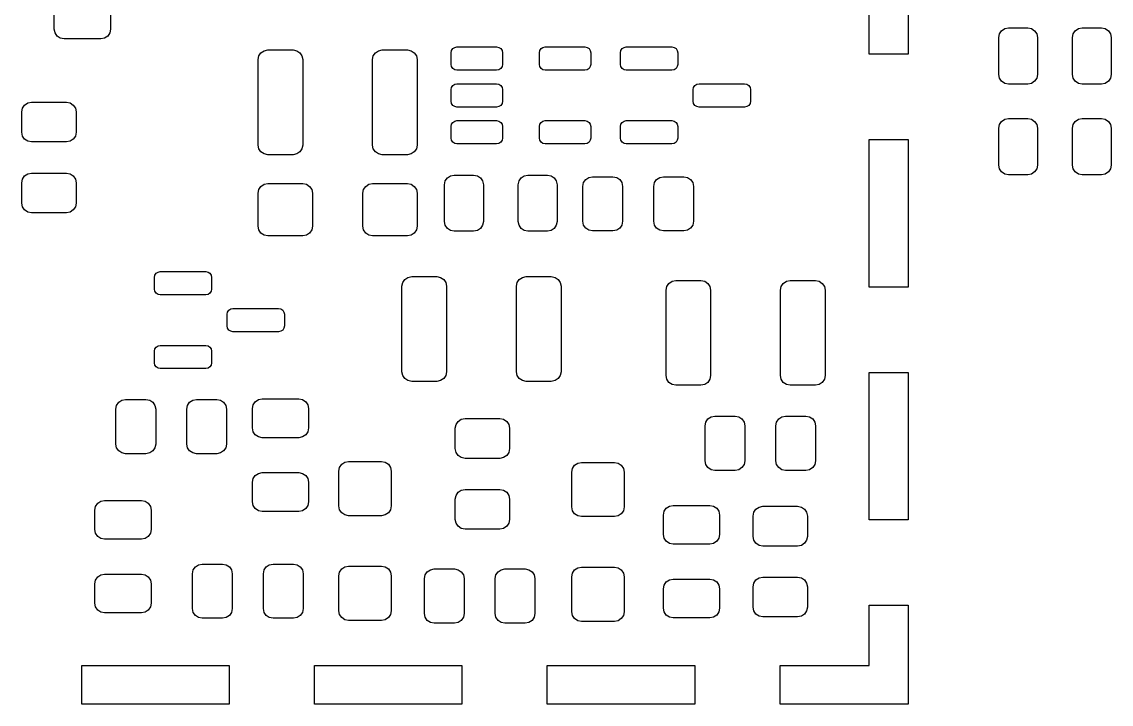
# Model space of a CAD drawing. Extents: x 0.39 to 2.76, y 0.4 to 1.94.
# Drawn here: x 1.582 to 2.688, y 0.398 to 1.091 of the extents above; entities that cross this region are included whole.
import ezdxf

# ---------------------------------------------------------------- set-up
doc = ezdxf.new("R2010")
doc.units = 0
doc.header["$MEASUREMENT"] = 0
doc.layers.add('BLACK', color=7, linetype='CONTINUOUS')

msp = doc.modelspace()

# ---------------------------------------------------------------- linework, layer by layer
at = {"layer": 'BLACK', "linetype": 'CONTINUOUS'}
for p, q in [((2.44252, 1.05773), (2.44252, 1.20734)), ((2.48189, 1.20734), (2.48189, 1.05773)), ((1.61546, 1.08318), (1.61546, 1.10287)), ((1.67254, 1.10287), (1.67254, 1.08318)), ((2.5768, 1.08166), (2.57999, 1.08379)), ((2.57999, 1.08379), (2.58376, 1.08454)), ((2.58376, 1.08454), (2.60344, 1.08454)), ((2.60344, 1.08454), (2.60721, 1.08379)), ((2.60721, 1.08379), (2.6104, 1.08166)), ((2.6516, 1.08166), (2.65479, 1.08379)), ((2.65479, 1.08379), (2.65856, 1.08454)), ((2.65856, 1.08454), (2.67824, 1.08454)), ((2.67824, 1.08454), (2.68201, 1.08379)), ((2.68201, 1.08379), (2.6852, 1.08166)), ((1.61621, 1.07941), (1.61546, 1.08318)), ((1.61834, 1.07622), (1.61621, 1.07941)), ((1.62153, 1.07409), (1.61834, 1.07622)), ((1.6253, 1.07334), (1.62153, 1.07409)), ((1.6627, 1.07334), (1.6253, 1.07334)), ((1.66647, 1.07409), (1.6627, 1.07334)), ((1.66966, 1.07622), (1.66647, 1.07409)), ((1.67179, 1.07941), (1.66966, 1.07622)), ((1.67254, 1.08318), (1.67179, 1.07941)), ((2.57391, 1.0747), (2.57466, 1.07847)), ((2.57391, 1.0373), (2.57391, 1.0747)), ((2.57466, 1.07847), (2.5768, 1.08166)), ((2.6104, 1.08166), (2.61253, 1.07847)), ((2.61253, 1.07847), (2.61328, 1.0747)), ((2.61328, 1.0747), (2.61328, 1.0373)), ((2.64872, 1.0747), (2.64947, 1.07847)), ((2.64872, 1.0373), (2.64872, 1.0747)), ((2.64947, 1.07847), (2.6516, 1.08166)), ((2.6852, 1.08166), (2.68734, 1.07847)), ((2.68734, 1.07847), (2.68809, 1.0747)), ((2.68809, 1.0747), (2.68809, 1.0373)), ((1.82837, 1.0614), (1.83213, 1.06215)), ((1.83213, 1.06215), (1.85772, 1.06215)), ((1.85772, 1.06215), (1.86149, 1.0614)), ((1.94451, 1.0614), (1.94828, 1.06215)), ((1.94828, 1.06215), (1.97387, 1.06215)), ((1.97387, 1.06215), (1.97763, 1.0614)), ((2.01813, 1.05931), (2.01858, 1.06157)), ((2.01858, 1.06157), (2.01986, 1.06348)), ((2.01986, 1.06348), (2.02178, 1.06476)), ((2.02178, 1.06476), (2.02404, 1.06521)), ((2.02404, 1.06521), (2.06439, 1.06521)), ((2.06439, 1.06521), (2.06665, 1.06476)), ((2.06665, 1.06476), (2.06857, 1.06348)), ((2.06857, 1.06348), (2.06985, 1.06157)), ((2.06985, 1.06157), (2.0703, 1.05931)), ((2.1077, 1.05931), (2.10815, 1.06157)), ((2.10815, 1.06157), (2.10943, 1.06348)), ((2.10943, 1.06348), (2.11135, 1.06476)), ((2.11135, 1.06476), (2.11361, 1.06521)), ((2.11361, 1.06521), (2.15396, 1.06521)), ((2.15396, 1.06521), (2.15622, 1.06476)), ((2.15622, 1.06476), (2.15814, 1.06348)), ((2.15814, 1.06348), (2.15942, 1.06157)), ((2.15942, 1.06157), (2.15987, 1.05931)), ((2.19006, 1.05931), (2.1905, 1.06157)), ((2.1905, 1.06157), (2.19178, 1.06348)), ((2.19178, 1.06348), (2.1937, 1.06476)), ((2.1937, 1.06476), (2.19596, 1.06521)), ((2.19596, 1.06521), (2.24222, 1.06521)), ((2.24222, 1.06521), (2.24448, 1.06476)), ((2.24448, 1.06476), (2.2464, 1.06348)), ((2.2464, 1.06348), (2.24768, 1.06157)), ((2.24768, 1.06157), (2.24813, 1.05931)), ((1.82229, 1.05231), (1.82304, 1.05607)), ((1.82229, 0.965693), (1.82229, 1.05231)), ((1.82304, 1.05607), (1.82517, 1.05927)), ((1.82517, 1.05927), (1.82837, 1.0614)), ((1.86149, 1.0614), (1.86468, 1.05927)), ((1.86468, 1.05927), (1.86682, 1.05607)), ((1.86682, 1.05607), (1.86757, 1.05231)), ((1.86757, 1.05231), (1.86757, 0.965693)), ((1.93843, 1.05231), (1.93918, 1.05607)), ((1.93843, 0.965693), (1.93843, 1.05231)), ((1.93918, 1.05607), (1.94132, 1.05927)), ((1.94132, 1.05927), (1.94451, 1.0614)), ((1.97763, 1.0614), (1.98083, 1.05927)), ((1.98083, 1.05927), (1.98296, 1.05607)), ((1.98296, 1.05607), (1.98371, 1.05231)), ((1.98371, 1.05231), (1.98371, 0.965693)), ((2.01813, 1.0475), (2.01813, 1.05931)), ((2.0703, 1.05931), (2.0703, 1.0475)), ((2.1077, 1.0475), (2.1077, 1.05931)), ((2.15987, 1.05931), (2.15987, 1.0475)), ((2.19006, 1.0475), (2.19006, 1.05931)), ((2.24813, 1.05931), (2.24813, 1.0475)), ((2.48189, 1.05773), (2.44252, 1.05773)), ((2.01858, 1.04524), (2.01813, 1.0475)), ((2.01986, 1.04332), (2.01858, 1.04524)), ((2.02178, 1.04204), (2.01986, 1.04332)), ((2.02404, 1.04159), (2.02178, 1.04204)), ((2.06439, 1.04159), (2.02404, 1.04159)), ((2.06665, 1.04204), (2.06439, 1.04159)), ((2.06857, 1.04332), (2.06665, 1.04204)), ((2.06985, 1.04524), (2.06857, 1.04332)), ((2.0703, 1.0475), (2.06985, 1.04524)), ((2.10815, 1.04524), (2.1077, 1.0475)), ((2.10943, 1.04332), (2.10815, 1.04524)), ((2.11135, 1.04204), (2.10943, 1.04332)), ((2.11361, 1.04159), (2.11135, 1.04204)), ((2.15396, 1.04159), (2.11361, 1.04159)), ((2.15622, 1.04204), (2.15396, 1.04159)), ((2.15814, 1.04332), (2.15622, 1.04204)), ((2.15942, 1.04524), (2.15814, 1.04332)), ((2.15987, 1.0475), (2.15942, 1.04524)), ((2.1905, 1.04524), (2.19006, 1.0475)), ((2.19178, 1.04332), (2.1905, 1.04524)), ((2.1937, 1.04204), (2.19178, 1.04332)), ((2.19596, 1.04159), (2.1937, 1.04204)), ((2.24222, 1.04159), (2.19596, 1.04159)), ((2.24448, 1.04204), (2.24222, 1.04159)), ((2.2464, 1.04332), (2.24448, 1.04204)), ((2.24768, 1.04524), (2.2464, 1.04332)), ((2.24813, 1.0475), (2.24768, 1.04524)), ((2.57466, 1.03353), (2.57391, 1.0373)), ((2.5768, 1.03034), (2.57466, 1.03353)), ((2.57999, 1.02821), (2.5768, 1.03034)), ((2.6104, 1.03034), (2.60721, 1.02821)), ((2.61253, 1.03353), (2.6104, 1.03034)), ((2.61328, 1.0373), (2.61253, 1.03353)), ((2.64947, 1.03353), (2.64872, 1.0373)), ((2.6516, 1.03034), (2.64947, 1.03353)), ((2.65479, 1.02821), (2.6516, 1.03034)), ((2.6852, 1.03034), (2.68201, 1.02821)), ((2.68734, 1.03353), (2.6852, 1.03034)), ((2.68809, 1.0373), (2.68734, 1.03353)), ((2.01813, 1.02191), (2.01858, 1.02417)), ((2.01813, 1.01009), (2.01813, 1.02191)), ((2.01858, 1.02417), (2.01986, 1.02608)), ((2.01986, 1.02608), (2.02178, 1.02736)), ((2.02178, 1.02736), (2.02404, 1.02781)), ((2.02404, 1.02781), (2.06439, 1.02781)), ((2.06439, 1.02781), (2.06665, 1.02736)), ((2.06665, 1.02736), (2.06857, 1.02608)), ((2.06857, 1.02608), (2.06985, 1.02417)), ((2.06985, 1.02417), (2.0703, 1.02191)), ((2.0703, 1.02191), (2.0703, 1.01009)), ((2.26387, 1.02191), (2.26432, 1.02417)), ((2.26387, 1.01009), (2.26387, 1.02191)), ((2.26432, 1.02417), (2.2656, 1.02608)), ((2.2656, 1.02608), (2.26752, 1.02736)), ((2.26752, 1.02736), (2.26978, 1.02781)), ((2.26978, 1.02781), (2.31604, 1.02781)), ((2.31604, 1.02781), (2.3183, 1.02736)), ((2.3183, 1.02736), (2.32022, 1.02608)), ((2.32022, 1.02608), (2.3215, 1.02417)), ((2.3215, 1.02417), (2.32194, 1.02191)), ((2.32194, 1.02191), (2.32194, 1.01009)), ((2.58376, 1.02746), (2.57999, 1.02821)), ((2.60344, 1.02746), (2.58376, 1.02746)), ((2.60721, 1.02821), (2.60344, 1.02746)), ((2.65856, 1.02746), (2.65479, 1.02821)), ((2.67824, 1.02746), (2.65856, 1.02746)), ((2.68201, 1.02821), (2.67824, 1.02746)), ((1.58319, 1.00303), (1.58532, 1.00622)), ((1.58532, 1.00622), (1.58852, 1.00835)), ((1.58852, 1.00835), (1.59228, 1.0091)), ((1.59228, 1.0091), (1.62772, 1.0091)), ((1.62772, 1.0091), (1.63148, 1.00835)), ((1.63148, 1.00835), (1.63468, 1.00622)), ((1.63468, 1.00622), (1.63681, 1.00303)), ((2.01858, 1.00783), (2.01813, 1.01009)), ((2.01986, 1.00592), (2.01858, 1.00783)), ((2.06985, 1.00783), (2.06857, 1.00592)), ((2.0703, 1.01009), (2.06985, 1.00783)), ((2.26432, 1.00783), (2.26387, 1.01009)), ((2.2656, 1.00592), (2.26432, 1.00783)), ((2.3215, 1.00783), (2.32022, 1.00592)), ((2.32194, 1.01009), (2.3215, 1.00783)), ((1.58244, 0.99926), (1.58319, 1.00303)), ((1.58244, 0.978591), (1.58244, 0.99926)), ((1.63681, 1.00303), (1.63756, 0.99926)), ((1.63756, 0.99926), (1.63756, 0.978591)), ((2.02178, 1.00464), (2.01986, 1.00592)), ((2.02404, 1.00419), (2.02178, 1.00464)), ((2.06439, 1.00419), (2.02404, 1.00419)), ((2.06665, 1.00464), (2.06439, 1.00419)), ((2.06857, 1.00592), (2.06665, 1.00464)), ((2.26752, 1.00464), (2.2656, 1.00592)), ((2.26978, 1.00419), (2.26752, 1.00464)), ((2.31604, 1.00419), (2.26978, 1.00419)), ((2.3183, 1.00464), (2.31604, 1.00419)), ((2.32022, 1.00592), (2.3183, 1.00464)), ((2.01813, 0.984504), (2.01858, 0.986764)), ((2.01813, 0.972693), (2.01813, 0.984504)), ((2.01858, 0.986764), (2.01986, 0.98868)), ((2.01986, 0.98868), (2.02178, 0.98996)), ((2.02178, 0.98996), (2.02404, 0.990409)), ((2.02404, 0.990409), (2.06439, 0.990409)), ((2.06439, 0.990409), (2.06665, 0.98996)), ((2.06665, 0.98996), (2.06857, 0.98868)), ((2.06857, 0.98868), (2.06985, 0.986764)), ((2.06985, 0.986764), (2.0703, 0.984504)), ((2.0703, 0.984504), (2.0703, 0.972693)), ((2.1077, 0.984504), (2.10815, 0.986764)), ((2.1077, 0.972693), (2.1077, 0.984504)), ((2.10815, 0.986764), (2.10943, 0.98868)), ((2.10943, 0.98868), (2.11135, 0.98996)), ((2.11135, 0.98996), (2.11361, 0.990409)), ((2.11361, 0.990409), (2.15396, 0.990409)), ((2.15396, 0.990409), (2.15622, 0.98996)), ((2.15622, 0.98996), (2.15814, 0.98868)), ((2.15814, 0.98868), (2.15942, 0.986764)), ((2.15942, 0.986764), (2.15987, 0.984504)), ((2.15987, 0.984504), (2.15987, 0.972693)), ((2.19006, 0.984504), (2.1905, 0.986764)), ((2.19006, 0.972693), (2.19006, 0.984504)), ((2.1905, 0.986764), (2.19178, 0.98868)), ((2.19178, 0.98868), (2.1937, 0.98996)), ((2.1937, 0.98996), (2.19596, 0.990409)), ((2.19596, 0.990409), (2.24222, 0.990409)), ((2.24222, 0.990409), (2.24448, 0.98996)), ((2.24448, 0.98996), (2.2464, 0.98868)), ((2.2464, 0.98868), (2.24768, 0.986764)), ((2.24768, 0.986764), (2.24813, 0.984504)), ((2.24813, 0.984504), (2.24813, 0.972693)), ((2.57391, 0.982701), (2.57466, 0.986467)), ((2.57466, 0.986467), (2.5768, 0.989661)), ((2.5768, 0.989661), (2.57999, 0.991794)), ((2.57999, 0.991794), (2.58376, 0.992543)), ((2.58376, 0.992543), (2.60344, 0.992543)), ((2.60344, 0.992543), (2.60721, 0.991794)), ((2.60721, 0.991794), (2.6104, 0.989661)), ((2.6104, 0.989661), (2.61253, 0.986467)), ((2.61253, 0.986467), (2.61328, 0.982701)), ((2.64872, 0.982701), (2.64947, 0.986467)), ((2.64947, 0.986467), (2.6516, 0.989661)), ((2.6516, 0.989661), (2.65479, 0.991794)), ((2.65479, 0.991794), (2.65856, 0.992543)), ((2.65856, 0.992543), (2.67824, 0.992543)), ((2.67824, 0.992543), (2.68201, 0.991794)), ((2.68201, 0.991794), (2.6852, 0.989661)), ((2.6852, 0.989661), (2.68734, 0.986467)), ((2.68734, 0.986467), (2.68809, 0.982701)), ((1.58319, 0.974824), (1.58244, 0.978591)), ((1.58532, 0.971631), (1.58319, 0.974824)), ((1.63681, 0.974824), (1.63468, 0.971631)), ((1.63756, 0.978591), (1.63681, 0.974824)), ((2.57391, 0.945299), (2.57391, 0.982701)), ((2.61328, 0.982701), (2.61328, 0.945299)), ((2.64872, 0.945299), (2.64872, 0.982701)), ((2.68809, 0.982701), (2.68809, 0.945299)), ((1.58852, 0.969497), (1.58532, 0.971631)), ((1.59228, 0.968748), (1.58852, 0.969497)), ((1.62772, 0.968748), (1.59228, 0.968748)), ((1.63148, 0.969497), (1.62772, 0.968748)), ((1.63468, 0.971631), (1.63148, 0.969497)), ((1.82304, 0.961926), (1.82229, 0.965693)), ((1.82517, 0.958733), (1.82304, 0.961926)), ((1.86682, 0.961926), (1.86468, 0.958733)), ((1.86757, 0.965693), (1.86682, 0.961926)), ((1.93918, 0.961926), (1.93843, 0.965693)), ((1.94132, 0.958733), (1.93918, 0.961926)), ((1.98296, 0.961926), (1.98083, 0.958733)), ((1.98371, 0.965693), (1.98296, 0.961926)), ((2.01858, 0.970433), (2.01813, 0.972693)), ((2.01986, 0.968517), (2.01858, 0.970433)), ((2.02178, 0.967237), (2.01986, 0.968517)), ((2.02404, 0.966787), (2.02178, 0.967237)), ((2.06439, 0.966787), (2.02404, 0.966787)), ((2.06665, 0.967237), (2.06439, 0.966787)), ((2.06857, 0.968517), (2.06665, 0.967237)), ((2.06985, 0.970433), (2.06857, 0.968517)), ((2.0703, 0.972693), (2.06985, 0.970433)), ((2.10815, 0.970433), (2.1077, 0.972693)), ((2.10943, 0.968517), (2.10815, 0.970433)), ((2.11135, 0.967237), (2.10943, 0.968517)), ((2.11361, 0.966787), (2.11135, 0.967237)), ((2.15396, 0.966787), (2.11361, 0.966787)), ((2.15622, 0.967237), (2.15396, 0.966787)), ((2.15814, 0.968517), (2.15622, 0.967237)), ((2.15942, 0.970433), (2.15814, 0.968517)), ((2.15987, 0.972693), (2.15942, 0.970433)), ((2.1905, 0.970433), (2.19006, 0.972693)), ((2.19178, 0.968517), (2.1905, 0.970433)), ((2.1937, 0.967237), (2.19178, 0.968517)), ((2.19596, 0.966787), (2.1937, 0.967237)), ((2.24222, 0.966787), (2.19596, 0.966787)), ((2.24448, 0.967237), (2.24222, 0.966787)), ((2.2464, 0.968517), (2.24448, 0.967237)), ((2.24768, 0.970433), (2.2464, 0.968517)), ((2.24813, 0.972693), (2.24768, 0.970433)), ((2.44252, 0.821512), (2.44252, 0.971118)), ((2.44252, 0.971118), (2.48189, 0.971118)), ((2.48189, 0.971118), (2.48189, 0.821512)), ((1.82837, 0.9566), (1.82517, 0.958733)), ((1.83213, 0.95585), (1.82837, 0.9566)), ((1.85772, 0.95585), (1.83213, 0.95585)), ((1.86149, 0.9566), (1.85772, 0.95585)), ((1.86468, 0.958733), (1.86149, 0.9566)), ((1.94451, 0.9566), (1.94132, 0.958733)), ((1.94828, 0.95585), (1.94451, 0.9566)), ((1.97387, 0.95585), (1.94828, 0.95585)), ((1.97763, 0.9566), (1.97387, 0.95585)), ((1.98083, 0.958733), (1.97763, 0.9566)), ((2.57466, 0.941533), (2.57391, 0.945299)), ((2.5768, 0.938339), (2.57466, 0.941533)), ((2.61253, 0.941533), (2.6104, 0.938339)), ((2.61328, 0.945299), (2.61253, 0.941533)), ((2.64947, 0.941533), (2.64872, 0.945299)), ((2.6516, 0.938339), (2.64947, 0.941533)), ((2.68734, 0.941533), (2.6852, 0.938339)), ((2.68809, 0.945299), (2.68734, 0.941533)), ((1.58244, 0.927409), (1.58319, 0.931176)), ((1.58319, 0.931176), (1.58532, 0.934369)), ((1.58532, 0.934369), (1.58852, 0.936503)), ((1.58852, 0.936503), (1.59228, 0.937252)), ((1.59228, 0.937252), (1.62772, 0.937252)), ((1.62772, 0.937252), (1.63148, 0.936503)), ((1.63148, 0.936503), (1.63468, 0.934369)), ((1.63468, 0.934369), (1.63681, 0.931176)), ((1.63681, 0.931176), (1.63756, 0.927409)), ((2.0115, 0.925402), (2.01225, 0.929168)), ((2.01225, 0.929168), (2.01439, 0.932361)), ((2.01439, 0.932361), (2.01758, 0.934495)), ((2.01758, 0.934495), (2.02135, 0.935244)), ((2.02135, 0.935244), (2.04103, 0.935244)), ((2.04103, 0.935244), (2.0448, 0.934495)), ((2.0448, 0.934495), (2.04799, 0.932361)), ((2.04799, 0.932361), (2.05012, 0.929168)), ((2.05012, 0.929168), (2.05087, 0.925402)), ((2.08631, 0.925402), (2.08706, 0.929168)), ((2.08706, 0.929168), (2.08919, 0.932361)), ((2.08919, 0.932361), (2.09238, 0.934495)), ((2.09238, 0.934495), (2.09615, 0.935244)), ((2.09615, 0.935244), (2.11583, 0.935244)), ((2.11583, 0.935244), (2.1196, 0.934495)), ((2.1196, 0.934495), (2.12279, 0.932361)), ((2.12279, 0.932361), (2.12493, 0.929168)), ((2.12493, 0.929168), (2.12568, 0.925402)), ((2.15265, 0.927483), (2.15478, 0.930676)), ((2.15478, 0.930676), (2.15797, 0.93281)), ((2.15797, 0.93281), (2.16174, 0.933559)), ((2.16174, 0.933559), (2.18241, 0.933559)), ((2.18241, 0.933559), (2.18618, 0.93281)), ((2.18618, 0.93281), (2.18937, 0.930676)), ((2.18937, 0.930676), (2.1915, 0.927483)), ((2.2245, 0.927483), (2.22663, 0.930676)), ((2.22663, 0.930676), (2.22982, 0.93281)), ((2.22982, 0.93281), (2.23359, 0.933559)), ((2.23359, 0.933559), (2.25426, 0.933559)), ((2.25426, 0.933559), (2.25803, 0.93281)), ((2.25803, 0.93281), (2.26122, 0.930676)), ((2.26122, 0.930676), (2.26335, 0.927483)), ((2.57999, 0.936206), (2.5768, 0.938339)), ((2.58376, 0.935457), (2.57999, 0.936206)), ((2.60344, 0.935457), (2.58376, 0.935457)), ((2.60721, 0.936206), (2.60344, 0.935457)), ((2.6104, 0.938339), (2.60721, 0.936206)), ((2.65479, 0.936206), (2.6516, 0.938339)), ((2.65856, 0.935457), (2.65479, 0.936206)), ((2.67824, 0.935457), (2.65856, 0.935457)), ((2.68201, 0.936206), (2.67824, 0.935457)), ((2.6852, 0.938339), (2.68201, 0.936206)), ((1.58244, 0.90674), (1.58244, 0.927409)), ((1.63756, 0.927409), (1.63756, 0.90674)), ((1.82229, 0.916732), (1.82304, 0.920499)), ((1.82304, 0.920499), (1.82517, 0.923692)), ((1.82517, 0.923692), (1.82837, 0.925826)), ((1.82837, 0.925826), (1.83213, 0.926575)), ((1.83213, 0.926575), (1.86757, 0.926575)), ((1.86757, 0.926575), (1.87133, 0.925826)), ((1.87133, 0.925826), (1.87453, 0.923692)), ((1.87453, 0.923692), (1.87666, 0.920499)), ((1.87666, 0.920499), (1.87741, 0.916732)), ((1.92859, 0.916732), (1.92934, 0.920499)), ((1.92934, 0.920499), (1.93147, 0.923692)), ((1.93147, 0.923692), (1.93467, 0.925826)), ((1.93467, 0.925826), (1.93843, 0.926575)), ((1.93843, 0.926575), (1.97387, 0.926575)), ((1.97387, 0.926575), (1.97763, 0.925826)), ((1.97763, 0.925826), (1.98083, 0.923692)), ((1.98083, 0.923692), (1.98296, 0.920499)), ((1.98296, 0.920499), (1.98371, 0.916732)), ((2.0115, 0.888), (2.0115, 0.925402)), ((2.05087, 0.925402), (2.05087, 0.888)), ((2.08631, 0.888), (2.08631, 0.925402)), ((2.12568, 0.925402), (2.12568, 0.888)), ((2.1519, 0.923717), (2.15265, 0.927483)), ((2.1519, 0.888283), (2.1519, 0.923717)), ((2.1915, 0.927483), (2.19225, 0.923717)), ((2.19225, 0.923717), (2.19225, 0.888283)), ((2.22375, 0.923717), (2.2245, 0.927483)), ((2.22375, 0.888283), (2.22375, 0.923717)), ((2.26335, 0.927483), (2.2641, 0.923717)), ((2.2641, 0.923717), (2.2641, 0.888283)), ((1.58319, 0.902974), (1.58244, 0.90674)), ((1.63756, 0.90674), (1.63681, 0.902974)), ((1.82229, 0.883268), (1.82229, 0.916732)), ((1.87741, 0.916732), (1.87741, 0.883268)), ((1.92859, 0.883268), (1.92859, 0.916732)), ((1.98371, 0.916732), (1.98371, 0.883268)), ((1.58532, 0.89978), (1.58319, 0.902974)), ((1.58852, 0.897647), (1.58532, 0.89978)), ((1.59228, 0.896898), (1.58852, 0.897647)), ((1.62772, 0.896898), (1.59228, 0.896898)), ((1.63148, 0.897647), (1.62772, 0.896898)), ((1.63468, 0.89978), (1.63148, 0.897647)), ((1.63681, 0.902974), (1.63468, 0.89978)), ((2.01225, 0.884233), (2.0115, 0.888)), ((2.05087, 0.888), (2.05012, 0.884233)), ((2.08706, 0.884233), (2.08631, 0.888)), ((2.12568, 0.888), (2.12493, 0.884233)), ((2.15265, 0.884517), (2.1519, 0.888283)), ((2.19225, 0.888283), (2.1915, 0.884517)), ((2.2245, 0.884517), (2.22375, 0.888283)), ((2.2641, 0.888283), (2.26335, 0.884517)), ((1.82304, 0.879501), (1.82229, 0.883268)), ((1.82517, 0.876308), (1.82304, 0.879501)), ((1.82837, 0.874174), (1.82517, 0.876308)), ((1.83213, 0.873425), (1.82837, 0.874174)), ((1.87133, 0.874174), (1.86757, 0.873425)), ((1.87453, 0.876308), (1.87133, 0.874174)), ((1.87666, 0.879501), (1.87453, 0.876308)), ((1.87741, 0.883268), (1.87666, 0.879501)), ((1.92934, 0.879501), (1.92859, 0.883268)), ((1.93147, 0.876308), (1.92934, 0.879501)), ((1.93467, 0.874174), (1.93147, 0.876308)), ((1.93843, 0.873425), (1.93467, 0.874174)), ((1.97763, 0.874174), (1.97387, 0.873425)), ((1.98083, 0.876308), (1.97763, 0.874174)), ((1.98296, 0.879501), (1.98083, 0.876308)), ((1.98371, 0.883268), (1.98296, 0.879501)), ((2.01439, 0.88104), (2.01225, 0.884233)), ((2.01758, 0.878907), (2.01439, 0.88104)), ((2.02135, 0.878157), (2.01758, 0.878907)), ((2.04103, 0.878157), (2.02135, 0.878157)), ((2.0448, 0.878907), (2.04103, 0.878157)), ((2.04799, 0.88104), (2.0448, 0.878907)), ((2.05012, 0.884233), (2.04799, 0.88104)), ((2.08919, 0.88104), (2.08706, 0.884233)), ((2.09238, 0.878907), (2.08919, 0.88104)), ((2.09615, 0.878157), (2.09238, 0.878907)), ((2.11583, 0.878157), (2.09615, 0.878157)), ((2.1196, 0.878907), (2.11583, 0.878157)), ((2.12279, 0.88104), (2.1196, 0.878907)), ((2.12493, 0.884233), (2.12279, 0.88104)), ((2.15478, 0.881324), (2.15265, 0.884517)), ((2.15797, 0.87919), (2.15478, 0.881324)), ((2.16174, 0.878441), (2.15797, 0.87919)), ((2.18241, 0.878441), (2.16174, 0.878441)), ((2.18618, 0.87919), (2.18241, 0.878441)), ((2.18937, 0.881324), (2.18618, 0.87919)), ((2.1915, 0.884517), (2.18937, 0.881324)), ((2.22663, 0.881324), (2.2245, 0.884517)), ((2.22982, 0.87919), (2.22663, 0.881324)), ((2.23359, 0.878441), (2.22982, 0.87919)), ((2.25426, 0.878441), (2.23359, 0.878441)), ((2.25803, 0.87919), (2.25426, 0.878441)), ((2.26122, 0.881324), (2.25803, 0.87919)), ((2.26335, 0.884517), (2.26122, 0.881324)), ((1.86757, 0.873425), (1.83213, 0.873425)), ((1.97387, 0.873425), (1.93843, 0.873425)), ((1.71706, 0.831307), (1.7175, 0.833567)), ((1.71706, 0.819496), (1.71706, 0.831307)), ((1.7175, 0.833567), (1.71878, 0.835483)), ((1.71878, 0.835483), (1.7207, 0.836763)), ((1.7207, 0.836763), (1.72296, 0.837213)), ((1.72296, 0.837213), (1.76922, 0.837213)), ((1.76922, 0.837213), (1.77148, 0.836763)), ((1.77148, 0.836763), (1.7734, 0.835483)), ((1.7734, 0.835483), (1.77468, 0.833567)), ((1.77468, 0.833567), (1.77513, 0.831307)), ((1.77513, 0.831307), (1.77513, 0.819496)), ((1.96904, 0.826074), (1.97117, 0.829267)), ((1.97117, 0.829267), (1.97437, 0.8314)), ((1.97437, 0.8314), (1.97813, 0.83215)), ((1.97813, 0.83215), (2.00372, 0.83215)), ((2.00372, 0.83215), (2.00749, 0.8314)), ((2.00749, 0.8314), (2.01068, 0.829267)), ((2.01068, 0.829267), (2.01282, 0.826074)), ((2.08518, 0.826074), (2.08732, 0.829267)), ((2.08732, 0.829267), (2.09051, 0.8314)), ((2.09051, 0.8314), (2.09428, 0.83215)), ((2.09428, 0.83215), (2.11987, 0.83215)), ((2.11987, 0.83215), (2.12363, 0.8314)), ((2.12363, 0.8314), (2.12683, 0.829267)), ((2.12683, 0.829267), (2.12896, 0.826074)), ((1.7175, 0.817236), (1.71706, 0.819496)), ((1.77513, 0.819496), (1.77468, 0.817236)), ((1.96829, 0.822307), (1.96904, 0.826074)), ((1.96829, 0.735693), (1.96829, 0.822307)), ((2.01282, 0.826074), (2.01357, 0.822307)), ((2.01357, 0.822307), (2.01357, 0.735693)), ((2.08443, 0.822307), (2.08518, 0.826074)), ((2.08443, 0.735693), (2.08443, 0.822307)), ((2.12896, 0.826074), (2.12971, 0.822307)), ((2.12971, 0.822307), (2.12971, 0.735693)), ((2.23629, 0.818307), (2.23704, 0.822074)), ((2.23629, 0.731693), (2.23629, 0.818307)), ((2.23704, 0.822074), (2.23917, 0.825267)), ((2.23917, 0.825267), (2.24237, 0.8274)), ((2.24237, 0.8274), (2.24613, 0.82815)), ((2.24613, 0.82815), (2.27172, 0.82815)), ((2.27172, 0.82815), (2.27549, 0.8274)), ((2.27549, 0.8274), (2.27868, 0.825267)), ((2.27868, 0.825267), (2.28082, 0.822074)), ((2.28082, 0.822074), (2.28157, 0.818307)), ((2.28157, 0.818307), (2.28157, 0.731693)), ((2.35243, 0.818307), (2.35318, 0.822074)), ((2.35243, 0.731693), (2.35243, 0.818307)), ((2.35318, 0.822074), (2.35532, 0.825267)), ((2.35532, 0.825267), (2.35851, 0.8274)), ((2.35851, 0.8274), (2.36228, 0.82815)), ((2.36228, 0.82815), (2.38787, 0.82815)), ((2.38787, 0.82815), (2.39163, 0.8274)), ((2.39163, 0.8274), (2.39483, 0.825267)), ((2.39483, 0.825267), (2.39696, 0.822074)), ((2.39696, 0.822074), (2.39771, 0.818307)), ((2.39771, 0.818307), (2.39771, 0.731693)), ((2.48189, 0.821512), (2.44252, 0.821512)), ((1.71878, 0.81532), (1.7175, 0.817236)), ((1.7207, 0.81404), (1.71878, 0.81532)), ((1.72296, 0.813591), (1.7207, 0.81404)), ((1.76922, 0.813591), (1.72296, 0.813591)), ((1.77148, 0.81404), (1.76922, 0.813591)), ((1.7734, 0.81532), (1.77148, 0.81404)), ((1.77468, 0.817236), (1.7734, 0.81532)), ((1.79087, 0.793906), (1.79132, 0.796165)), ((1.79132, 0.796165), (1.7926, 0.798081)), ((1.7926, 0.798081), (1.79452, 0.799361)), ((1.79452, 0.799361), (1.79678, 0.799811)), ((1.79678, 0.799811), (1.84304, 0.799811)), ((1.84304, 0.799811), (1.8453, 0.799361)), ((1.8453, 0.799361), (1.84722, 0.798081)), ((1.84722, 0.798081), (1.8485, 0.796165)), ((1.8485, 0.796165), (1.84894, 0.793906)), ((1.79087, 0.782094), (1.79087, 0.793906)), ((1.84894, 0.793906), (1.84894, 0.782094)), ((1.79132, 0.779835), (1.79087, 0.782094)), ((1.7926, 0.777919), (1.79132, 0.779835)), ((1.79452, 0.776639), (1.7926, 0.777919)), ((1.79678, 0.776189), (1.79452, 0.776639)), ((1.84304, 0.776189), (1.79678, 0.776189)), ((1.8453, 0.776639), (1.84304, 0.776189)), ((1.84722, 0.777919), (1.8453, 0.776639)), ((1.8485, 0.779835), (1.84722, 0.777919)), ((1.84894, 0.782094), (1.8485, 0.779835)), ((1.71706, 0.756504), (1.7175, 0.758764)), ((1.71706, 0.744693), (1.71706, 0.756504)), ((1.7175, 0.758764), (1.71878, 0.76068)), ((1.71878, 0.76068), (1.7207, 0.76196)), ((1.7207, 0.76196), (1.72296, 0.762409)), ((1.72296, 0.762409), (1.76922, 0.762409)), ((1.76922, 0.762409), (1.77148, 0.76196)), ((1.77148, 0.76196), (1.7734, 0.76068)), ((1.7734, 0.76068), (1.77468, 0.758764)), ((1.77468, 0.758764), (1.77513, 0.756504)), ((1.77513, 0.756504), (1.77513, 0.744693)), ((1.7175, 0.742433), (1.71706, 0.744693)), ((1.71878, 0.740517), (1.7175, 0.742433)), ((1.77468, 0.742433), (1.7734, 0.740517)), ((1.77513, 0.744693), (1.77468, 0.742433)), ((1.7207, 0.739237), (1.71878, 0.740517)), ((1.72296, 0.738787), (1.7207, 0.739237)), ((1.76922, 0.738787), (1.72296, 0.738787)), ((1.77148, 0.739237), (1.76922, 0.738787)), ((1.7734, 0.740517), (1.77148, 0.739237)), ((1.96904, 0.731926), (1.96829, 0.735693)), ((1.97117, 0.728733), (1.96904, 0.731926)), ((2.01282, 0.731926), (2.01068, 0.728733)), ((2.01357, 0.735693), (2.01282, 0.731926)), ((2.08518, 0.731926), (2.08443, 0.735693)), ((2.08732, 0.728733), (2.08518, 0.731926)), ((2.12896, 0.731926), (2.12683, 0.728733)), ((2.12971, 0.735693), (2.12896, 0.731926)), ((2.23704, 0.727926), (2.23629, 0.731693)), ((2.28157, 0.731693), (2.28082, 0.727926)), ((2.35318, 0.727926), (2.35243, 0.731693)), ((2.39771, 0.731693), (2.39696, 0.727926)), ((2.44252, 0.585291), (2.44252, 0.734898)), ((2.44252, 0.734898), (2.48189, 0.734898)), ((2.48189, 0.734898), (2.48189, 0.585291)), ((1.97437, 0.7266), (1.97117, 0.728733)), ((1.97813, 0.72585), (1.97437, 0.7266)), ((2.00372, 0.72585), (1.97813, 0.72585)), ((2.00749, 0.7266), (2.00372, 0.72585)), ((2.01068, 0.728733), (2.00749, 0.7266)), ((2.09051, 0.7266), (2.08732, 0.728733)), ((2.09428, 0.72585), (2.09051, 0.7266)), ((2.11987, 0.72585), (2.09428, 0.72585)), ((2.12363, 0.7266), (2.11987, 0.72585)), ((2.12683, 0.728733), (2.12363, 0.7266)), ((2.23917, 0.724733), (2.23704, 0.727926)), ((2.24237, 0.7226), (2.23917, 0.724733)), ((2.24613, 0.72185), (2.24237, 0.7226)), ((2.27172, 0.72185), (2.24613, 0.72185)), ((2.27549, 0.7226), (2.27172, 0.72185)), ((2.27868, 0.724733), (2.27549, 0.7226)), ((2.28082, 0.727926), (2.27868, 0.724733)), ((2.35532, 0.724733), (2.35318, 0.727926)), ((2.35851, 0.7226), (2.35532, 0.724733)), ((2.36228, 0.72185), (2.35851, 0.7226)), ((2.38787, 0.72185), (2.36228, 0.72185)), ((2.39163, 0.7226), (2.38787, 0.72185)), ((2.39483, 0.724733), (2.39163, 0.7226)), ((2.39696, 0.727926), (2.39483, 0.724733)), ((1.82253, 0.707337), (1.8263, 0.708087)), ((1.8263, 0.708087), (1.8637, 0.708087)), ((1.8637, 0.708087), (1.86747, 0.707337)), ((1.67797, 0.697717), (1.67872, 0.701483)), ((1.67797, 0.662283), (1.67797, 0.697717)), ((1.67872, 0.701483), (1.68086, 0.704676)), ((1.68086, 0.704676), (1.68405, 0.70681)), ((1.68405, 0.70681), (1.68781, 0.707559)), ((1.68781, 0.707559), (1.70848, 0.707559)), ((1.70848, 0.707559), (1.71225, 0.70681)), ((1.71225, 0.70681), (1.71544, 0.704676)), ((1.71544, 0.704676), (1.71758, 0.701483)), ((1.71758, 0.701483), (1.71833, 0.697717)), ((1.71833, 0.697717), (1.71833, 0.662283)), ((1.74982, 0.697717), (1.75057, 0.701483)), ((1.74982, 0.662283), (1.74982, 0.697717)), ((1.75057, 0.701483), (1.75271, 0.704676)), ((1.75271, 0.704676), (1.7559, 0.70681)), ((1.7559, 0.70681), (1.75967, 0.707559)), ((1.75967, 0.707559), (1.78033, 0.707559)), ((1.78033, 0.707559), (1.7841, 0.70681)), ((1.7841, 0.70681), (1.78729, 0.704676)), ((1.78729, 0.704676), (1.78943, 0.701483)), ((1.78943, 0.701483), (1.79018, 0.697717)), ((1.79018, 0.697717), (1.79018, 0.662283)), ((1.81646, 0.698244), (1.81721, 0.702011)), ((1.81646, 0.678559), (1.81646, 0.698244)), ((1.81721, 0.702011), (1.81934, 0.705204)), ((1.81934, 0.705204), (1.82253, 0.707337)), ((1.86747, 0.707337), (1.87066, 0.705204)), ((1.87066, 0.705204), (1.87279, 0.702011)), ((1.87279, 0.702011), (1.87354, 0.698244)), ((1.87354, 0.698244), (1.87354, 0.678559)), ((2.02532, 0.68522), (2.02852, 0.687353)), ((2.02852, 0.687353), (2.03228, 0.688102)), ((2.03228, 0.688102), (2.06772, 0.688102)), ((2.06772, 0.688102), (2.07148, 0.687353)), ((2.07148, 0.687353), (2.07468, 0.68522)), ((2.27665, 0.684483), (2.27878, 0.687676)), ((2.27878, 0.687676), (2.28197, 0.68981)), ((2.28197, 0.68981), (2.28574, 0.690559)), ((2.28574, 0.690559), (2.30641, 0.690559)), ((2.30641, 0.690559), (2.31018, 0.68981)), ((2.31018, 0.68981), (2.31337, 0.687676)), ((2.31337, 0.687676), (2.3155, 0.684483)), ((2.3485, 0.684483), (2.35063, 0.687676)), ((2.35063, 0.687676), (2.35382, 0.68981)), ((2.35382, 0.68981), (2.35759, 0.690559)), ((2.35759, 0.690559), (2.37826, 0.690559)), ((2.37826, 0.690559), (2.38203, 0.68981)), ((2.38203, 0.68981), (2.38522, 0.687676)), ((2.38522, 0.687676), (2.38735, 0.684483)), ((1.81721, 0.674792), (1.81646, 0.678559)), ((1.81934, 0.671599), (1.81721, 0.674792)), ((1.87279, 0.674792), (1.87066, 0.671599)), ((1.87354, 0.678559), (1.87279, 0.674792)), ((2.02244, 0.67826), (2.02319, 0.682026)), ((2.02244, 0.657591), (2.02244, 0.67826)), ((2.02319, 0.682026), (2.02532, 0.68522)), ((2.07468, 0.68522), (2.07681, 0.682026)), ((2.07681, 0.682026), (2.07756, 0.67826)), ((2.07756, 0.67826), (2.07756, 0.657591)), ((2.2759, 0.680717), (2.27665, 0.684483)), ((2.2759, 0.645283), (2.2759, 0.680717)), ((2.3155, 0.684483), (2.31625, 0.680717)), ((2.31625, 0.680717), (2.31625, 0.645283)), ((2.34775, 0.680717), (2.3485, 0.684483)), ((2.34775, 0.645283), (2.34775, 0.680717)), ((2.38735, 0.684483), (2.3881, 0.680717)), ((2.3881, 0.680717), (2.3881, 0.645283)), ((1.82253, 0.669466), (1.81934, 0.671599)), ((1.8263, 0.668717), (1.82253, 0.669466)), ((1.8637, 0.668717), (1.8263, 0.668717)), ((1.86747, 0.669466), (1.8637, 0.668717)), ((1.87066, 0.671599), (1.86747, 0.669466)), ((1.67872, 0.658517), (1.67797, 0.662283)), ((1.68086, 0.655324), (1.67872, 0.658517)), ((1.68405, 0.65319), (1.68086, 0.655324)), ((1.68781, 0.652441), (1.68405, 0.65319)), ((1.70848, 0.652441), (1.68781, 0.652441)), ((1.71225, 0.65319), (1.70848, 0.652441)), ((1.71544, 0.655324), (1.71225, 0.65319)), ((1.71758, 0.658517), (1.71544, 0.655324)), ((1.71833, 0.662283), (1.71758, 0.658517)), ((1.75057, 0.658517), (1.74982, 0.662283)), ((1.75271, 0.655324), (1.75057, 0.658517)), ((1.7559, 0.65319), (1.75271, 0.655324)), ((1.75967, 0.652441), (1.7559, 0.65319)), ((1.78033, 0.652441), (1.75967, 0.652441)), ((1.7841, 0.65319), (1.78033, 0.652441)), ((1.78729, 0.655324), (1.7841, 0.65319)), ((1.78943, 0.658517), (1.78729, 0.655324)), ((1.79018, 0.662283), (1.78943, 0.658517)), ((2.02319, 0.653824), (2.02244, 0.657591)), ((2.02532, 0.650631), (2.02319, 0.653824)), ((2.07681, 0.653824), (2.07468, 0.650631)), ((2.07756, 0.657591), (2.07681, 0.653824)), ((1.90502, 0.638617), (1.90715, 0.64181)), ((1.90715, 0.64181), (1.91034, 0.643944)), ((1.91034, 0.643944), (1.91411, 0.644693)), ((1.91411, 0.644693), (1.94757, 0.644693)), ((1.94757, 0.644693), (1.95134, 0.643944)), ((1.95134, 0.643944), (1.95453, 0.64181)), ((1.95453, 0.64181), (1.95667, 0.638617)), ((2.02852, 0.648497), (2.02532, 0.650631)), ((2.03228, 0.647748), (2.02852, 0.648497)), ((2.06772, 0.647748), (2.03228, 0.647748)), ((2.07148, 0.648497), (2.06772, 0.647748)), ((2.07468, 0.650631), (2.07148, 0.648497)), ((2.14347, 0.64081), (2.14666, 0.642944)), ((2.14666, 0.642944), (2.15043, 0.643693)), ((2.15043, 0.643693), (2.18389, 0.643693)), ((2.18389, 0.643693), (2.18766, 0.642944)), ((2.18766, 0.642944), (2.19085, 0.64081)), ((2.27665, 0.641517), (2.2759, 0.645283)), ((2.27878, 0.638324), (2.27665, 0.641517)), ((2.3155, 0.641517), (2.31337, 0.638324)), ((2.31625, 0.645283), (2.3155, 0.641517)), ((2.3485, 0.641517), (2.34775, 0.645283)), ((2.35063, 0.638324), (2.3485, 0.641517)), ((2.38735, 0.641517), (2.38522, 0.638324)), ((2.3881, 0.645283), (2.38735, 0.641517)), ((1.81721, 0.627208), (1.81934, 0.630401)), ((1.81934, 0.630401), (1.82253, 0.632534)), ((1.82253, 0.632534), (1.8263, 0.633283)), ((1.8263, 0.633283), (1.8637, 0.633283)), ((1.8637, 0.633283), (1.86747, 0.632534)), ((1.86747, 0.632534), (1.87066, 0.630401)), ((1.87066, 0.630401), (1.87279, 0.627208)), ((1.90427, 0.63485), (1.90502, 0.638617)), ((1.90427, 0.599417), (1.90427, 0.63485)), ((1.95667, 0.638617), (1.95742, 0.63485)), ((1.95742, 0.63485), (1.95742, 0.599417)), ((2.14058, 0.63385), (2.14133, 0.637617)), ((2.14058, 0.598417), (2.14058, 0.63385)), ((2.14133, 0.637617), (2.14347, 0.64081)), ((2.19085, 0.64081), (2.19298, 0.637617)), ((2.19298, 0.637617), (2.19373, 0.63385)), ((2.19373, 0.63385), (2.19373, 0.598417)), ((2.28197, 0.63619), (2.27878, 0.638324)), ((2.28574, 0.635441), (2.28197, 0.63619)), ((2.30641, 0.635441), (2.28574, 0.635441)), ((2.31018, 0.63619), (2.30641, 0.635441)), ((2.31337, 0.638324), (2.31018, 0.63619)), ((2.35382, 0.63619), (2.35063, 0.638324)), ((2.35759, 0.635441), (2.35382, 0.63619)), ((2.37826, 0.635441), (2.35759, 0.635441)), ((2.38203, 0.63619), (2.37826, 0.635441)), ((2.38522, 0.638324), (2.38203, 0.63619)), ((1.81646, 0.623441), (1.81721, 0.627208)), ((1.81646, 0.603756), (1.81646, 0.623441)), ((1.87279, 0.627208), (1.87354, 0.623441)), ((1.87354, 0.623441), (1.87354, 0.603756)), ((2.02244, 0.606409), (2.02319, 0.610176)), ((2.02319, 0.610176), (2.02532, 0.613369)), ((2.02532, 0.613369), (2.02852, 0.615503)), ((2.02852, 0.615503), (2.03228, 0.616252)), ((2.03228, 0.616252), (2.06772, 0.616252)), ((2.06772, 0.616252), (2.07148, 0.615503)), ((2.07148, 0.615503), (2.07468, 0.613369)), ((2.07468, 0.613369), (2.07681, 0.610176)), ((2.07681, 0.610176), (2.07756, 0.606409)), ((1.65661, 0.595228), (1.65736, 0.598995)), ((1.65736, 0.598995), (1.6595, 0.602188)), ((1.6595, 0.602188), (1.66269, 0.604322)), ((1.66269, 0.604322), (1.66646, 0.605071)), ((1.66646, 0.605071), (1.70386, 0.605071)), ((1.70386, 0.605071), (1.70762, 0.604322)), ((1.70762, 0.604322), (1.71082, 0.602188)), ((1.71082, 0.602188), (1.71295, 0.598995)), ((1.71295, 0.598995), (1.7137, 0.595228)), ((1.81721, 0.599989), (1.81646, 0.603756)), ((1.81934, 0.596796), (1.81721, 0.599989)), ((1.87279, 0.599989), (1.87066, 0.596796)), ((1.87354, 0.603756), (1.87279, 0.599989)), ((1.90502, 0.595651), (1.90427, 0.599417)), ((1.95742, 0.599417), (1.95667, 0.595651)), ((2.02244, 0.58574), (2.02244, 0.606409)), ((2.07756, 0.606409), (2.07756, 0.58574)), ((2.14133, 0.594651), (2.14058, 0.598417)), ((2.19373, 0.598417), (2.19298, 0.594651)), ((2.23436, 0.593995), (2.2365, 0.597188)), ((2.2365, 0.597188), (2.23969, 0.599322)), ((2.23969, 0.599322), (2.24346, 0.600071)), ((2.24346, 0.600071), (2.28086, 0.600071)), ((2.28086, 0.600071), (2.28462, 0.599322)), ((2.28462, 0.599322), (2.28782, 0.597188)), ((2.28782, 0.597188), (2.28995, 0.593995)), ((2.32748, 0.596204), (2.33067, 0.598337)), ((2.33067, 0.598337), (2.33444, 0.599087)), ((2.33444, 0.599087), (2.36987, 0.599087)), ((2.36987, 0.599087), (2.37364, 0.598337)), ((2.37364, 0.598337), (2.37683, 0.596204)), ((1.65661, 0.575543), (1.65661, 0.595228)), ((1.7137, 0.595228), (1.7137, 0.575543)), ((1.82253, 0.594663), (1.81934, 0.596796)), ((1.8263, 0.593913), (1.82253, 0.594663)), ((1.8637, 0.593913), (1.8263, 0.593913)), ((1.86747, 0.594663), (1.8637, 0.593913)), ((1.87066, 0.596796), (1.86747, 0.594663)), ((1.90715, 0.592458), (1.90502, 0.595651)), ((1.91034, 0.590324), (1.90715, 0.592458)), ((1.91411, 0.589575), (1.91034, 0.590324)), ((1.94757, 0.589575), (1.91411, 0.589575)), ((1.95134, 0.590324), (1.94757, 0.589575)), ((1.95453, 0.592458), (1.95134, 0.590324)), ((1.95667, 0.595651), (1.95453, 0.592458)), ((2.14347, 0.591458), (2.14133, 0.594651)), ((2.14666, 0.589324), (2.14347, 0.591458)), ((2.15043, 0.588575), (2.14666, 0.589324)), ((2.18389, 0.588575), (2.15043, 0.588575)), ((2.18766, 0.589324), (2.18389, 0.588575)), ((2.19085, 0.591458), (2.18766, 0.589324)), ((2.19298, 0.594651), (2.19085, 0.591458)), ((2.23361, 0.590228), (2.23436, 0.593995)), ((2.23361, 0.570543), (2.23361, 0.590228)), ((2.28995, 0.593995), (2.2907, 0.590228)), ((2.2907, 0.590228), (2.2907, 0.570543)), ((2.3246, 0.589244), (2.32535, 0.593011)), ((2.3246, 0.568575), (2.3246, 0.589244)), ((2.32535, 0.593011), (2.32748, 0.596204)), ((2.37683, 0.596204), (2.37897, 0.593011)), ((2.37897, 0.593011), (2.37972, 0.589244)), ((2.37972, 0.589244), (2.37972, 0.568575)), ((1.65736, 0.571777), (1.65661, 0.575543)), ((1.7137, 0.575543), (1.71295, 0.571777)), ((2.02319, 0.581974), (2.02244, 0.58574)), ((2.02532, 0.57878), (2.02319, 0.581974)), ((2.02852, 0.576647), (2.02532, 0.57878)), ((2.03228, 0.575898), (2.02852, 0.576647)), ((2.06772, 0.575898), (2.03228, 0.575898)), ((2.07148, 0.576647), (2.06772, 0.575898)), ((2.07468, 0.57878), (2.07148, 0.576647)), ((2.07681, 0.581974), (2.07468, 0.57878)), ((2.07756, 0.58574), (2.07681, 0.581974)), ((2.48189, 0.585291), (2.44252, 0.585291)), ((1.6595, 0.568584), (1.65736, 0.571777)), ((1.66269, 0.56645), (1.6595, 0.568584)), ((1.66646, 0.565701), (1.66269, 0.56645)), ((1.70386, 0.565701), (1.66646, 0.565701)), ((1.70762, 0.56645), (1.70386, 0.565701)), ((1.71082, 0.568584), (1.70762, 0.56645)), ((1.71295, 0.571777), (1.71082, 0.568584)), ((2.23436, 0.566777), (2.23361, 0.570543)), ((2.2365, 0.563584), (2.23436, 0.566777)), ((2.28995, 0.566777), (2.28782, 0.563584)), ((2.2907, 0.570543), (2.28995, 0.566777)), ((2.32535, 0.564808), (2.3246, 0.568575)), ((2.32748, 0.561615), (2.32535, 0.564808)), ((2.37897, 0.564808), (2.37683, 0.561615)), ((2.37972, 0.568575), (2.37897, 0.564808)), ((2.23969, 0.56145), (2.2365, 0.563584)), ((2.24346, 0.560701), (2.23969, 0.56145)), ((2.28086, 0.560701), (2.24346, 0.560701)), ((2.28462, 0.56145), (2.28086, 0.560701)), ((2.28782, 0.563584), (2.28462, 0.56145)), ((2.33067, 0.559481), (2.32748, 0.561615)), ((2.33444, 0.558732), (2.33067, 0.559481)), ((2.36987, 0.558732), (2.33444, 0.558732)), ((2.37364, 0.559481), (2.36987, 0.558732)), ((2.37683, 0.561615), (2.37364, 0.559481)), ((1.75574, 0.530701), (1.75649, 0.534467)), ((1.75649, 0.534467), (1.75862, 0.537661)), ((1.75862, 0.537661), (1.76182, 0.539794)), ((1.76182, 0.539794), (1.76558, 0.540543)), ((1.76558, 0.540543), (1.78625, 0.540543)), ((1.78625, 0.540543), (1.79002, 0.539794)), ((1.79002, 0.539794), (1.79321, 0.537661)), ((1.79321, 0.537661), (1.79535, 0.534467)), ((1.79535, 0.534467), (1.79609, 0.530701)), ((1.82759, 0.530701), (1.82834, 0.534467)), ((1.82834, 0.534467), (1.83047, 0.537661)), ((1.83047, 0.537661), (1.83367, 0.539794)), ((1.83367, 0.539794), (1.83743, 0.540543)), ((1.83743, 0.540543), (1.8581, 0.540543)), ((1.8581, 0.540543), (1.86187, 0.539794)), ((1.86187, 0.539794), (1.86506, 0.537661)), ((1.86506, 0.537661), (1.8672, 0.534467)), ((1.8672, 0.534467), (1.86794, 0.530701)), ((1.90427, 0.528551), (1.90502, 0.532318)), ((1.90502, 0.532318), (1.90715, 0.535511)), ((1.90715, 0.535511), (1.91034, 0.537644)), ((1.91034, 0.537644), (1.91411, 0.538394)), ((1.91411, 0.538394), (1.94757, 0.538394)), ((1.94757, 0.538394), (1.95134, 0.537644)), ((1.95134, 0.537644), (1.95453, 0.535511)), ((1.95453, 0.535511), (1.95667, 0.532318)), ((1.95667, 0.532318), (1.95742, 0.528551)), ((1.9918, 0.529467), (1.99394, 0.532661)), ((1.99394, 0.532661), (1.99713, 0.534794)), ((1.99713, 0.534794), (2.0009, 0.535543)), ((2.0009, 0.535543), (2.02157, 0.535543)), ((2.02157, 0.535543), (2.02533, 0.534794)), ((2.02533, 0.534794), (2.02853, 0.532661)), ((2.02853, 0.532661), (2.03066, 0.529467)), ((2.06365, 0.529467), (2.06579, 0.532661)), ((2.06579, 0.532661), (2.06898, 0.534794)), ((2.06898, 0.534794), (2.07275, 0.535543)), ((2.07275, 0.535543), (2.09342, 0.535543)), ((2.09342, 0.535543), (2.09718, 0.534794)), ((2.09718, 0.534794), (2.10038, 0.532661)), ((2.10038, 0.532661), (2.10251, 0.529467)), ((2.14058, 0.527551), (2.14133, 0.531318)), ((2.14133, 0.531318), (2.14347, 0.534511)), ((2.14347, 0.534511), (2.14666, 0.536644)), ((2.14666, 0.536644), (2.15043, 0.537394)), ((2.15043, 0.537394), (2.18389, 0.537394)), ((2.18389, 0.537394), (2.18766, 0.536644)), ((2.18766, 0.536644), (2.19085, 0.534511)), ((2.19085, 0.534511), (2.19298, 0.531318)), ((2.19298, 0.531318), (2.19373, 0.527551)), ((1.65661, 0.520425), (1.65736, 0.524192)), ((1.65661, 0.50074), (1.65661, 0.520425)), ((1.65736, 0.524192), (1.6595, 0.527385)), ((1.6595, 0.527385), (1.66269, 0.529519)), ((1.66269, 0.529519), (1.66646, 0.530268)), ((1.66646, 0.530268), (1.70386, 0.530268)), ((1.70386, 0.530268), (1.70762, 0.529519)), ((1.70762, 0.529519), (1.71082, 0.527385)), ((1.71082, 0.527385), (1.71295, 0.524192)), ((1.71295, 0.524192), (1.7137, 0.520425)), ((1.7137, 0.520425), (1.7137, 0.50074)), ((1.75574, 0.495268), (1.75574, 0.530701)), ((1.79609, 0.530701), (1.79609, 0.495268)), ((1.82759, 0.495268), (1.82759, 0.530701)), ((1.86794, 0.530701), (1.86794, 0.495268)), ((1.90427, 0.493118), (1.90427, 0.528551)), ((1.95742, 0.528551), (1.95742, 0.493118)), ((1.99106, 0.525701), (1.9918, 0.529467)), ((1.99106, 0.490268), (1.99106, 0.525701)), ((2.03066, 0.529467), (2.03141, 0.525701)), ((2.03141, 0.525701), (2.03141, 0.490268)), ((2.06291, 0.525701), (2.06365, 0.529467)), ((2.06291, 0.490268), (2.06291, 0.525701)), ((2.10251, 0.529467), (2.10326, 0.525701)), ((2.10326, 0.525701), (2.10326, 0.490268)), ((2.14058, 0.492118), (2.14058, 0.527551)), ((2.19373, 0.527551), (2.19373, 0.492118)), ((2.23436, 0.519192), (2.2365, 0.522385)), ((2.2365, 0.522385), (2.23969, 0.524519)), ((2.23969, 0.524519), (2.24346, 0.525268)), ((2.24346, 0.525268), (2.28086, 0.525268)), ((2.28086, 0.525268), (2.28462, 0.524519)), ((2.28462, 0.524519), (2.28782, 0.522385)), ((2.28782, 0.522385), (2.28995, 0.519192)), ((2.3246, 0.517394), (2.32535, 0.52116)), ((2.32535, 0.52116), (2.32748, 0.524353)), ((2.32748, 0.524353), (2.33067, 0.526487)), ((2.33067, 0.526487), (2.33444, 0.527236)), ((2.33444, 0.527236), (2.36987, 0.527236)), ((2.36987, 0.527236), (2.37364, 0.526487)), ((2.37364, 0.526487), (2.37683, 0.524353)), ((2.37683, 0.524353), (2.37897, 0.52116)), ((2.37897, 0.52116), (2.37972, 0.517394)), ((2.23361, 0.515425), (2.23436, 0.519192)), ((2.23361, 0.49574), (2.23361, 0.515425)), ((2.28995, 0.519192), (2.2907, 0.515425)), ((2.2907, 0.515425), (2.2907, 0.49574)), ((2.3246, 0.496724), (2.3246, 0.517394)), ((2.37972, 0.517394), (2.37972, 0.496724)), ((1.65736, 0.496974), (1.65661, 0.50074)), ((1.7137, 0.50074), (1.71295, 0.496974)), ((2.44252, 0.437654), (2.44252, 0.498677)), ((2.44252, 0.498677), (2.48189, 0.498677)), ((2.48189, 0.498677), (2.48189, 0.437654)), ((1.6595, 0.49378), (1.65736, 0.496974)), ((1.66269, 0.491647), (1.6595, 0.49378)), ((1.66646, 0.490898), (1.66269, 0.491647)), ((1.70386, 0.490898), (1.66646, 0.490898)), ((1.70762, 0.491647), (1.70386, 0.490898)), ((1.71082, 0.49378), (1.70762, 0.491647)), ((1.71295, 0.496974), (1.71082, 0.49378)), ((1.75649, 0.491501), (1.75574, 0.495268)), ((1.75862, 0.488308), (1.75649, 0.491501)), ((1.76182, 0.486174), (1.75862, 0.488308)), ((1.79321, 0.488308), (1.79002, 0.486174)), ((1.79535, 0.491501), (1.79321, 0.488308)), ((1.79609, 0.495268), (1.79535, 0.491501)), ((1.82834, 0.491501), (1.82759, 0.495268)), ((1.83047, 0.488308), (1.82834, 0.491501)), ((1.83367, 0.486174), (1.83047, 0.488308)), ((1.86506, 0.488308), (1.86187, 0.486174)), ((1.8672, 0.491501), (1.86506, 0.488308)), ((1.86794, 0.495268), (1.8672, 0.491501)), ((1.90502, 0.489352), (1.90427, 0.493118)), ((1.90715, 0.486158), (1.90502, 0.489352)), ((1.95667, 0.489352), (1.95453, 0.486158)), ((1.95742, 0.493118), (1.95667, 0.489352)), ((1.9918, 0.486501), (1.99106, 0.490268)), ((1.99394, 0.483308), (1.9918, 0.486501)), ((2.03066, 0.486501), (2.02853, 0.483308)), ((2.03141, 0.490268), (2.03066, 0.486501)), ((2.06365, 0.486501), (2.06291, 0.490268)), ((2.06579, 0.483308), (2.06365, 0.486501)), ((2.10251, 0.486501), (2.10038, 0.483308)), ((2.10326, 0.490268), (2.10251, 0.486501)), ((2.14133, 0.488352), (2.14058, 0.492118)), ((2.14347, 0.485158), (2.14133, 0.488352)), ((2.19298, 0.488352), (2.19085, 0.485158)), ((2.19373, 0.492118), (2.19298, 0.488352)), ((2.23436, 0.491974), (2.23361, 0.49574)), ((2.2365, 0.48878), (2.23436, 0.491974)), ((2.23969, 0.486647), (2.2365, 0.48878)), ((2.24346, 0.485898), (2.23969, 0.486647)), ((2.28462, 0.486647), (2.28086, 0.485898)), ((2.28782, 0.48878), (2.28462, 0.486647)), ((2.28995, 0.491974), (2.28782, 0.48878)), ((2.2907, 0.49574), (2.28995, 0.491974)), ((2.32535, 0.492958), (2.3246, 0.496724)), ((2.32748, 0.489765), (2.32535, 0.492958)), ((2.33067, 0.487631), (2.32748, 0.489765)), ((2.33444, 0.486882), (2.33067, 0.487631)), ((2.36987, 0.486882), (2.33444, 0.486882)), ((2.37364, 0.487631), (2.36987, 0.486882)), ((2.37683, 0.489765), (2.37364, 0.487631)), ((2.37897, 0.492958), (2.37683, 0.489765)), ((2.37972, 0.496724), (2.37897, 0.492958)), ((1.76558, 0.485425), (1.76182, 0.486174)), ((1.78625, 0.485425), (1.76558, 0.485425)), ((1.79002, 0.486174), (1.78625, 0.485425)), ((1.83743, 0.485425), (1.83367, 0.486174)), ((1.8581, 0.485425), (1.83743, 0.485425)), ((1.86187, 0.486174), (1.8581, 0.485425)), ((1.91034, 0.484025), (1.90715, 0.486158)), ((1.91411, 0.483276), (1.91034, 0.484025)), ((1.94757, 0.483276), (1.91411, 0.483276)), ((1.95134, 0.484025), (1.94757, 0.483276)), ((1.95453, 0.486158), (1.95134, 0.484025)), ((1.99713, 0.481174), (1.99394, 0.483308)), ((2.0009, 0.480425), (1.99713, 0.481174)), ((2.02157, 0.480425), (2.0009, 0.480425)), ((2.02533, 0.481174), (2.02157, 0.480425)), ((2.02853, 0.483308), (2.02533, 0.481174)), ((2.06898, 0.481174), (2.06579, 0.483308)), ((2.07275, 0.480425), (2.06898, 0.481174)), ((2.09342, 0.480425), (2.07275, 0.480425)), ((2.09718, 0.481174), (2.09342, 0.480425)), ((2.10038, 0.483308), (2.09718, 0.481174)), ((2.14666, 0.483025), (2.14347, 0.485158)), ((2.15043, 0.482276), (2.14666, 0.483025)), ((2.18389, 0.482276), (2.15043, 0.482276)), ((2.18766, 0.483025), (2.18389, 0.482276)), ((2.19085, 0.485158), (2.18766, 0.483025)), ((2.28086, 0.485898), (2.24346, 0.485898)), ((1.64331, 0.398283), (1.64331, 0.437654)), ((1.64331, 0.437654), (1.79291, 0.437654)), ((1.79291, 0.437654), (1.79291, 0.398283)), ((1.87953, 0.398283), (1.87953, 0.437654)), ((1.87953, 0.437654), (2.02913, 0.437654)), ((2.02913, 0.437654), (2.02913, 0.398283)), ((2.11575, 0.398283), (2.11575, 0.437654)), ((2.11575, 0.437654), (2.26535, 0.437654)), ((2.26535, 0.437654), (2.26535, 0.398283)), ((2.35197, 0.398283), (2.35197, 0.437654)), ((2.35197, 0.437654), (2.44252, 0.437654)), ((2.48189, 0.437654), (2.48189, 0.398283)), ((1.79291, 0.398283), (1.64331, 0.398283)), ((2.02913, 0.398283), (1.87953, 0.398283)), ((2.26535, 0.398283), (2.11575, 0.398283)), ((2.44252, 0.398283), (2.35197, 0.398283)), ((2.48189, 0.398283), (2.44252, 0.398283))]:
    msp.add_line(p, q, dxfattribs=at)

doc.saveas('drawing.dxf')
